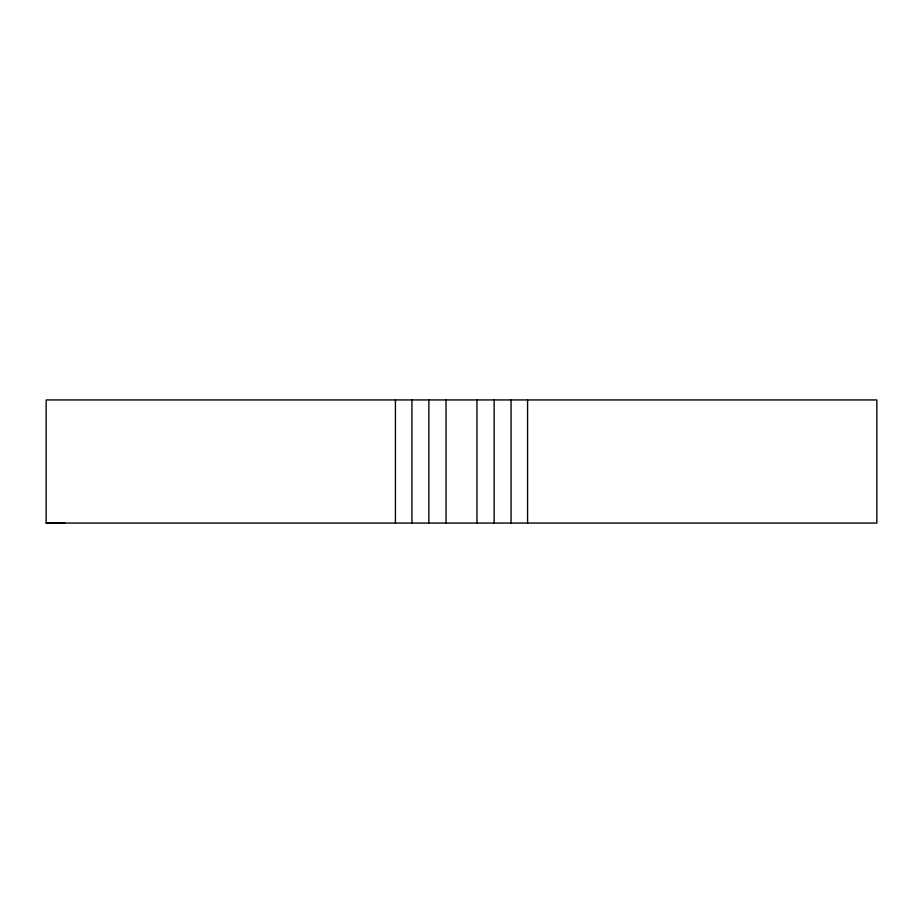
<?xml version="1.0" encoding="UTF-8"?>
<svg xmlns="http://www.w3.org/2000/svg" width="923" height="923" viewBox="0 0 923 923"><rect width="100%" height="100%" fill="white"/><g stroke="black" fill="none" stroke-linecap="round" stroke-linejoin="round"><path stroke-width="1.38" d="M46.15 523.064L876.85 523.064L876.85 399.936L46.15 399.936L46.15 523.064L64.795 522.891M527.575 399.936L527.575 523.064M511.054 399.936L511.054 523.064M494.14 399.936L494.14 523.064M476.96 399.936L476.96 523.064M446.04 399.936L446.04 523.064M428.86 399.936L428.86 523.064M411.946 399.936L411.946 523.064M395.425 399.936L395.425 523.064"/></g></svg>
